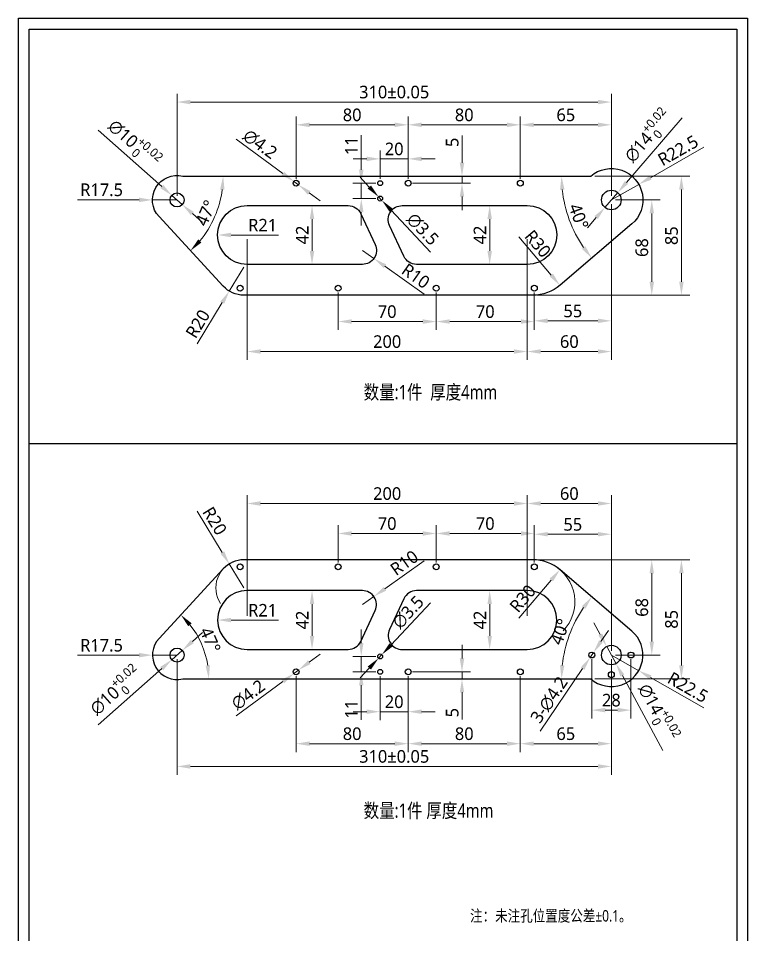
# Model space of a CAD drawing. Header units: millimetres. Extents: x -449 to 2916, y -1257 to 1632.
# Drawn here: x 415 to 936, y 199 to 853 of the extents above; entities that cross this region are included whole.
import ezdxf

# ---------------------------------------------------------------- set-up
doc = ezdxf.new("R2010")
doc.units = ezdxf.units.MM
doc.header["$PDSIZE"] = -1
doc.styles.add('wf', font='')
doc.styles.add('黑体', font='', dxfattribs={"width": 0.8})
doc.styles.get('wf').set_extended_font_data('Microsoft YaHei')
doc.styles.get('黑体').set_extended_font_data('Microsoft YaHei')
doc.dimstyles.new('wf5', dxfattribs={"dimscale": 3, "dimtxt": 3, "dimasz": 3.2, "dimexe": 2, "dimexo": 1, "dimgap": 0.8, "dimtad": 1, "dimdec": 1, "dimdsep": 46, "dimtxsty": 'wf', "dimcen": 0, "dimclrd": 6, "dimclre": 6, "dimadec": 0, "dimazin": 0, "dimtm": 1e-09, "dimtfac": 0.7, "dimtdec": 1, "dimtmove": 0, "dimatfit": 3, "dimfxl": 0, "dimtolj": 1, "dimlwd": 13, "dimlwe": 13, "dimarcsym": 0})

# ---------------------------------------------------------------- blocks, each defined once
blk = doc.blocks.new('*D541')
at = {"color": 6, "lineweight": 13}
for p, q in [((528.54, 726.41), (528.54, 799.34)), ((838.54, 726.41), (838.54, 799.34)), ((538.14, 793.34), (828.94, 793.34))]:
    blk.add_line(p, q, dxfattribs=at)
at = {"color": 6}
for points in [[(538.14, 794.94), (538.14, 791.74), (528.54, 793.34)], [(828.94, 791.74), (828.94, 794.94), (838.54, 793.34)]]:
    blk.add_solid(points, dxfattribs=at)
at = {"layer": 'Defpoints', "color": 0}
for p in [(838.54, 793.34), (528.54, 723.41), (838.54, 723.41)]:
    blk.add_point(p, dxfattribs=at)
at = {"color": 0, "insert": (683.54, 800.42), "char_height": 9, "attachment_point": 5, "style": 'wf'}
blk.add_mtext('\\A1;\\A1;310%%p0.05', dxfattribs=at)
blk = doc.blocks.new('*D542')
at = {"color": 6, "lineweight": 13}
for p, q in [((826.8, 740.41), (894.56, 740.41)), ((888.56, 730.81), (888.56, 665.01)), ((785.48, 655.41), (894.56, 655.41))]:
    blk.add_line(p, q, dxfattribs=at)
at = {"color": 6}
for points in [[(890.16, 730.81), (886.96, 730.81), (888.56, 740.41)], [(886.96, 665.01), (890.16, 665.01), (888.56, 655.41)]]:
    blk.add_solid(points, dxfattribs=at)
at = {"layer": 'Defpoints', "color": 0}
for p in [(823.8, 740.41), (782.48, 655.41), (888.56, 655.41)]:
    blk.add_point(p, dxfattribs=at)
at = {"color": 0, "insert": (881.51, 697.91), "char_height": 9, "attachment_point": 5, "rotation": 90, "style": 'wf'}
blk.add_mtext('\\A1;85', dxfattribs=at)
blk = doc.blocks.new('*D543')
at = {"color": 6, "lineweight": 13}
for p, q in [((841.54, 723.41), (873.39, 723.41)), ((867.39, 665.01), (867.39, 713.81)), ((785.48, 655.41), (873.39, 655.41))]:
    blk.add_line(p, q, dxfattribs=at)
at = {"color": 6}
for points in [[(868.99, 713.81), (865.79, 713.81), (867.39, 723.41)], [(865.79, 665.01), (868.99, 665.01), (867.39, 655.41)]]:
    blk.add_solid(points, dxfattribs=at)
at = {"layer": 'Defpoints', "color": 0}
for p in [(838.54, 723.41), (867.39, 723.41), (782.48, 655.41)]:
    blk.add_point(p, dxfattribs=at)
at = {"color": 0, "insert": (860.34, 689.41), "char_height": 9, "attachment_point": 5, "rotation": 90, "style": 'wf'}
blk.add_mtext('\\A1;68', dxfattribs=at)
blk = doc.blocks.new('*D544')
at = {"color": 6, "lineweight": 13}
for p, q in [((773.54, 738.41), (773.54, 783.09)), ((838.54, 726.41), (838.54, 783.09)), ((828.94, 777.09), (783.14, 777.09))]:
    blk.add_line(p, q, dxfattribs=at)
at = {"color": 6}
for points in [[(783.14, 778.69), (783.14, 775.49), (773.54, 777.09)], [(828.94, 775.49), (828.94, 778.69), (838.54, 777.09)]]:
    blk.add_solid(points, dxfattribs=at)
at = {"layer": 'Defpoints', "color": 0}
for p in [(773.54, 777.09), (773.54, 735.41), (838.54, 723.41)]:
    blk.add_point(p, dxfattribs=at)
at = {"color": 0, "insert": (806.04, 784.14), "char_height": 9, "attachment_point": 5, "style": 'wf'}
blk.add_mtext('\\A1;65', dxfattribs=at)
blk = doc.blocks.new('*D545')
at = {"color": 6, "lineweight": 13}
for p, q in [((693.54, 738.41), (693.54, 783.09)), ((773.54, 738.41), (773.54, 783.09)), ((763.94, 777.09), (703.14, 777.09))]:
    blk.add_line(p, q, dxfattribs=at)
at = {"color": 6}
for points in [[(703.14, 778.69), (703.14, 775.49), (693.54, 777.09)], [(763.94, 775.49), (763.94, 778.69), (773.54, 777.09)]]:
    blk.add_solid(points, dxfattribs=at)
at = {"layer": 'Defpoints', "color": 0}
for p in [(693.54, 777.09), (693.54, 735.41), (773.54, 735.41)]:
    blk.add_point(p, dxfattribs=at)
at = {"color": 0, "insert": (733.54, 784.14), "char_height": 9, "attachment_point": 5, "style": 'wf'}
blk.add_mtext('\\A1;80', dxfattribs=at)
blk = doc.blocks.new('*D546')
at = {"color": 6, "lineweight": 13}
for p, q in [((613.54, 738.41), (613.54, 783.09)), ((693.54, 738.41), (693.54, 783.09)), ((683.94, 777.09), (623.14, 777.09))]:
    blk.add_line(p, q, dxfattribs=at)
at = {"color": 6}
for points in [[(623.14, 778.69), (623.14, 775.49), (613.54, 777.09)], [(683.94, 775.49), (683.94, 778.69), (693.54, 777.09)]]:
    blk.add_solid(points, dxfattribs=at)
at = {"layer": 'Defpoints', "color": 0}
for p in [(613.54, 777.09), (613.54, 735.41), (693.54, 735.41)]:
    blk.add_point(p, dxfattribs=at)
at = {"color": 0, "insert": (653.54, 784.14), "char_height": 9, "attachment_point": 5, "style": 'wf'}
blk.add_mtext('\\A1;80', dxfattribs=at)
blk = doc.blocks.new('*D547')
at = {"color": 6, "lineweight": 13}
for p, q in [((663.94, 752.77), (654.34, 752.77)), ((673.54, 738.41), (673.54, 758.77)), ((693.54, 752.77), (673.54, 752.77)), ((693.54, 738.41), (693.54, 758.77)), ((703.14, 752.77), (712.74, 752.77))]:
    blk.add_line(p, q, dxfattribs=at)
at = {"color": 6}
for points in [[(663.94, 751.17), (663.94, 754.37), (673.54, 752.77)], [(703.14, 754.37), (703.14, 751.17), (693.54, 752.77)]]:
    blk.add_solid(points, dxfattribs=at)
at = {"layer": 'Defpoints', "color": 0}
for p in [(673.54, 752.77), (673.54, 735.41), (693.54, 735.41)]:
    blk.add_point(p, dxfattribs=at)
at = {"color": 0, "insert": (683.54, 759.82), "char_height": 9, "attachment_point": 5, "style": 'wf'}
blk.add_mtext('\\A1;20', dxfattribs=at)
blk = doc.blocks.new('*D548')
at = {"color": 6, "lineweight": 13}
for p, q in [((731.94, 750.01), (731.94, 769.53)), ((696.54, 740.41), (737.94, 740.41)), ((731.94, 735.41), (731.94, 740.41)), ((696.54, 735.41), (737.94, 735.41)), ((731.94, 725.81), (731.94, 716.21))]:
    blk.add_line(p, q, dxfattribs=at)
at = {"color": 6}
for points in [[(730.34, 750.01), (733.54, 750.01), (731.94, 740.41)], [(733.54, 725.81), (730.34, 725.81), (731.94, 735.41)]]:
    blk.add_solid(points, dxfattribs=at)
at = {"layer": 'Defpoints', "color": 0}
for p in [(693.54, 740.41), (731.94, 740.41), (693.54, 735.41)]:
    blk.add_point(p, dxfattribs=at)
at = {"color": 0, "insert": (724.96, 764.57), "char_height": 9, "attachment_point": 5, "rotation": 90, "style": 'wf'}
blk.add_mtext('\\A1;5', dxfattribs=at)
blk = doc.blocks.new('*D549')
at = {"color": 6, "lineweight": 13}
for p, q in [((660.05, 745.01), (660.05, 769.6)), ((670.54, 735.41), (654.05, 735.41)), ((660.05, 724.41), (660.05, 735.41)), ((670.54, 724.41), (654.05, 724.41)), ((660.05, 714.81), (660.05, 705.21))]:
    blk.add_line(p, q, dxfattribs=at)
at = {"color": 6}
for points in [[(658.45, 745.01), (661.65, 745.01), (660.05, 735.41)], [(661.65, 714.81), (658.45, 714.81), (660.05, 724.41)]]:
    blk.add_solid(points, dxfattribs=at)
at = {"layer": 'Defpoints', "color": 0}
for p in [(660.05, 735.41), (673.54, 735.41), (673.54, 724.41)]:
    blk.add_point(p, dxfattribs=at)
at = {"color": 0, "insert": (653.05, 762.1), "char_height": 9, "attachment_point": 5, "rotation": 90, "style": 'wf'}
blk.add_mtext('\\A1;11', dxfattribs=at)
blk = doc.blocks.new('*D550')
at = {"color": 6, "lineweight": 13}
for p, q in [((889.08, 781.97), (849.39, 735.98)), ((833.97, 718.11), (843.12, 728.71)), ((827.7, 710.85), (821.43, 703.58))]:
    blk.add_line(p, q, dxfattribs=at)
at = {"color": 6}
for points in [[(848.18, 737.02), (850.6, 734.93), (843.12, 728.71)], [(828.91, 709.8), (826.49, 711.89), (833.97, 718.11)]]:
    blk.add_solid(points, dxfattribs=at)
at = {"layer": 'Defpoints', "color": 0}
for p in [(843.12, 728.71), (833.97, 718.11)]:
    blk.add_point(p, dxfattribs=at)
at = {"color": 0, "insert": (864.74, 769.19), "char_height": 9, "attachment_point": 5, "rotation": 49.20498, "style": 'wf'}
blk.add_mtext('\\A1;\\A1;∅14{\\H0.7x;\\S+0.02^  0;}', dxfattribs=at)
blk = doc.blocks.new('*D552')
at = {"color": 6, "lineweight": 13}
for p, q in [((472.37, 773.2), (517.62, 733.1)), ((532.29, 720.1), (524.8, 726.73)), ((539.47, 713.73), (546.65, 707.36))]:
    blk.add_line(p, q, dxfattribs=at)
at = {"color": 6}
for points in [[(516.56, 731.9), (518.68, 734.29), (524.8, 726.73)], [(540.53, 714.93), (538.41, 712.53), (532.29, 720.1)]]:
    blk.add_solid(points, dxfattribs=at)
at = {"layer": 'Defpoints', "color": 0}
for p in [(524.8, 726.73), (532.29, 720.1)]:
    blk.add_point(p, dxfattribs=at)
at = {"color": 0, "insert": (498.08, 763.87), "char_height": 9, "attachment_point": 5, "rotation": 318.44847, "style": 'wf'}
blk.add_mtext('\\A1;\\A1;∅10{\\H0.7x;\\S+0.02^  0;}', dxfattribs=at)
blk = doc.blocks.new('*D553')
at = {"color": 6, "lineweight": 13}
for p, q in [((736.89, 719.41), (757.71, 719.41)), ((751.71, 709.81), (751.71, 687.01)), ((742.02, 677.41), (757.71, 677.41))]:
    blk.add_line(p, q, dxfattribs=at)
at = {"color": 6}
for points in [[(753.31, 709.81), (750.11, 709.81), (751.71, 719.41)], [(750.11, 687.01), (753.31, 687.01), (751.71, 677.41)]]:
    blk.add_solid(points, dxfattribs=at)
at = {"layer": 'Defpoints', "color": 0}
for p in [(733.89, 719.41), (739.02, 677.41), (751.71, 677.41)]:
    blk.add_point(p, dxfattribs=at)
at = {"color": 0, "insert": (744.74, 698.41), "char_height": 9, "attachment_point": 5, "rotation": 90, "style": 'wf'}
blk.add_mtext('\\A1;42', dxfattribs=at)
blk = doc.blocks.new('*D554')
at = {"color": 6, "lineweight": 13}
for p, q in [((617.58, 719.41), (630.9, 719.41)), ((624.9, 709.81), (624.9, 687.01)), ((622.71, 677.41), (630.9, 677.41))]:
    blk.add_line(p, q, dxfattribs=at)
at = {"color": 6}
for points in [[(626.5, 709.81), (623.3, 709.81), (624.9, 719.41)], [(623.3, 687.01), (626.5, 687.01), (624.9, 677.41)]]:
    blk.add_solid(points, dxfattribs=at)
at = {"layer": 'Defpoints', "color": 0}
for p in [(614.58, 719.41), (619.71, 677.41), (624.9, 677.41)]:
    blk.add_point(p, dxfattribs=at)
at = {"color": 0, "insert": (617.93, 698.41), "char_height": 9, "attachment_point": 5, "rotation": 90, "style": 'wf'}
blk.add_mtext('\\A1;42', dxfattribs=at)
blk = doc.blocks.new('*D555')
at = {"color": 6, "lineweight": 13}
for p, q in [((838.54, 720.41), (838.54, 609.19)), ((778.54, 695.41), (778.54, 609.19)), ((828.94, 615.19), (788.14, 615.19))]:
    blk.add_line(p, q, dxfattribs=at)
at = {"color": 6}
for points in [[(788.14, 616.79), (788.14, 613.59), (778.54, 615.19)], [(828.94, 613.59), (828.94, 616.79), (838.54, 615.19)]]:
    blk.add_solid(points, dxfattribs=at)
at = {"layer": 'Defpoints', "color": 0}
for p in [(838.54, 723.41), (778.54, 698.41), (778.54, 615.19)]:
    blk.add_point(p, dxfattribs=at)
at = {"color": 0, "insert": (808.54, 622.24), "char_height": 9, "attachment_point": 5, "style": 'wf'}
blk.add_mtext('\\A1;60', dxfattribs=at)
blk = doc.blocks.new('*D556')
at = {"color": 6, "lineweight": 13}
for p, q in [((838.54, 720.41), (838.54, 631.13)), ((783.54, 657.41), (783.54, 631.13)), ((828.94, 637.13), (793.14, 637.13))]:
    blk.add_line(p, q, dxfattribs=at)
at = {"color": 6}
for points in [[(793.14, 638.73), (793.14, 635.53), (783.54, 637.13)], [(828.94, 635.53), (828.94, 638.73), (838.54, 637.13)]]:
    blk.add_solid(points, dxfattribs=at)
at = {"layer": 'Defpoints', "color": 0}
for p in [(838.54, 723.41), (783.54, 660.41), (783.54, 637.13)]:
    blk.add_point(p, dxfattribs=at)
at = {"color": 0, "insert": (811.04, 644.11), "char_height": 9, "attachment_point": 5, "style": 'wf'}
blk.add_mtext('\\A1;55', dxfattribs=at)
blk = doc.blocks.new('*D557')
at = {"color": 6, "lineweight": 13}
for p, q in [((713.54, 657.41), (713.54, 630.6)), ((783.54, 657.41), (783.54, 630.6)), ((773.94, 636.6), (723.14, 636.6))]:
    blk.add_line(p, q, dxfattribs=at)
at = {"color": 6}
for points in [[(723.14, 638.2), (723.14, 635), (713.54, 636.6)], [(773.94, 635), (773.94, 638.2), (783.54, 636.6)]]:
    blk.add_solid(points, dxfattribs=at)
at = {"layer": 'Defpoints', "color": 0}
for p in [(713.54, 660.41), (783.54, 660.41), (713.54, 636.6)]:
    blk.add_point(p, dxfattribs=at)
at = {"color": 0, "insert": (748.54, 643.65), "char_height": 9, "attachment_point": 5, "style": 'wf'}
blk.add_mtext('\\A1;70', dxfattribs=at)
blk = doc.blocks.new('*D558')
at = {"color": 6, "lineweight": 13}
for p, q in [((643.54, 657.41), (643.54, 630.6)), ((713.54, 657.41), (713.54, 630.6)), ((703.94, 636.6), (653.14, 636.6))]:
    blk.add_line(p, q, dxfattribs=at)
at = {"color": 6}
for points in [[(653.14, 638.2), (653.14, 635), (643.54, 636.6)], [(703.94, 635), (703.94, 638.2), (713.54, 636.6)]]:
    blk.add_solid(points, dxfattribs=at)
at = {"layer": 'Defpoints', "color": 0}
for p in [(643.54, 660.41), (713.54, 660.41), (643.54, 636.6)]:
    blk.add_point(p, dxfattribs=at)
at = {"color": 0, "insert": (678.54, 643.65), "char_height": 9, "attachment_point": 5, "style": 'wf'}
blk.add_mtext('\\A1;70', dxfattribs=at)
blk = doc.blocks.new('*D559')
at = {"color": 6, "lineweight": 13}
for p, q in [((578.54, 695.41), (578.54, 609.19)), ((778.54, 695.41), (778.54, 609.19)), ((768.94, 615.19), (588.14, 615.19))]:
    blk.add_line(p, q, dxfattribs=at)
at = {"color": 6}
for points in [[(588.14, 616.79), (588.14, 613.59), (578.54, 615.19)], [(768.94, 613.59), (768.94, 616.79), (778.54, 615.19)]]:
    blk.add_solid(points, dxfattribs=at)
at = {"layer": 'Defpoints', "color": 0}
for p in [(578.54, 698.41), (778.54, 698.41), (578.54, 615.19)]:
    blk.add_point(p, dxfattribs=at)
at = {"color": 0, "insert": (678.54, 622.24), "char_height": 9, "attachment_point": 5, "style": 'wf'}
blk.add_mtext('\\A1;200', dxfattribs=at)
blk = doc.blocks.new('*D560')
at = {"color": 6, "lineweight": 13}
for p, q in [((457.49, 723.61), (501.44, 723.49)), ((528.54, 723.41), (511.04, 723.46))]:
    blk.add_line(p, q, dxfattribs=at)
at = {"color": 6}
blk.add_solid([(501.44, 721.89), (501.45, 725.09), (511.04, 723.46)], dxfattribs=at)
at = {"layer": 'Defpoints', "color": 0}
for p in [(511.04, 723.46), (528.54, 723.41)]:
    blk.add_point(p, dxfattribs=at)
at = {"color": 0, "insert": (474.69, 730.64), "char_height": 9, "attachment_point": 5, "rotation": 359.84318, "style": 'wf'}
blk.add_mtext('\\A1;R17.5', dxfattribs=at)
blk = doc.blocks.new('*D561')
at = {"color": 6, "lineweight": 13}
blk.add_line((567.14, 698.41), (601.06, 698.41), dxfattribs=at)
at = {"color": 6}
blk.add_solid([(567.14, 700.01), (567.14, 696.81), (557.54, 698.41)], dxfattribs=at)
at = {"layer": 'Defpoints', "color": 0}
for p in [(557.54, 698.41), (578.54, 698.41)]:
    blk.add_point(p, dxfattribs=at)
at = {"color": 0, "insert": (589.64, 705.41), "char_height": 9, "attachment_point": 5, "style": 'wf'}
blk.add_mtext('\\A1;R21', dxfattribs=at)
blk = doc.blocks.new('*D562')
at = {"color": 6, "lineweight": 13}
blk.add_arc((489.04, 740.41), 72.44, 320.29889, 352.40107, dxfattribs=at)
at = {"color": 6}
for points in [[(562.44, 730.73), (559.25, 730.94), (561.48, 740.41)], [(543.62, 695.24), (545.94, 693.04), (538.17, 687.18)]]:
    blk.add_solid(points, dxfattribs=at)
at = {"layer": 'Defpoints', "color": 0}
for p in [(532.7, 740.41), (823.8, 740.41), (515.68, 711.54), (550.79, 702.53), (561.54, 661.85)]:
    blk.add_point(p, dxfattribs=at)
at = {"color": 0, "insert": (549.03, 714.14), "char_height": 9, "attachment_point": 5, "rotation": 66.34998, "style": 'wf'}
blk.add_mtext('\\A1;47%%d', dxfattribs=at)
blk = doc.blocks.new('*D563')
at = {"color": 6, "lineweight": 13}
blk.add_arc((893.11, 740.41), 90.13, 186.10574, 214.38142, dxfattribs=at)
at = {"color": 6}
for points in [[(805.09, 730.91), (801.9, 730.74), (802.98, 740.41)], [(817.46, 688.54), (820, 690.49), (824.56, 681.89)]]:
    blk.add_solid(points, dxfattribs=at)
at = {"layer": 'Defpoints', "color": 0}
for p in [(532.7, 740.41), (823.8, 740.41), (805.47, 719.38), (853.15, 706.3), (801.96, 662.6)]:
    blk.add_point(p, dxfattribs=at)
at = {"color": 0, "insert": (815.17, 711.67), "char_height": 9, "attachment_point": 5, "rotation": 290.24358, "style": 'wf'}
blk.add_mtext('\\A1;40%%d', dxfattribs=at)
blk = doc.blocks.new('*D564')
at = {"color": 6, "lineweight": 13}
for p, q in [((576.24, 675.41), (565.84, 658.33)), ((542.95, 620.69), (560.85, 650.12))]:
    blk.add_line(p, q, dxfattribs=at)
at = {"color": 6}
blk.add_solid([(562.22, 649.29), (559.49, 650.96), (565.84, 658.33)], dxfattribs=at)
at = {"layer": 'Defpoints', "color": 0}
for p in [(576.24, 675.41), (565.84, 658.33)]:
    blk.add_point(p, dxfattribs=at)
at = {"color": 0, "insert": (543.38, 634.97), "char_height": 9, "attachment_point": 5, "rotation": 58.68238, "style": 'wf'}
blk.add_mtext('\\A1;R20', dxfattribs=at)
blk = doc.blocks.new('*D565')
at = {"color": 6, "lineweight": 13}
blk.add_line((795.65, 669.83), (772.62, 697.08), dxfattribs=at)
at = {"color": 6}
blk.add_solid([(794.42, 668.8), (796.87, 670.86), (801.84, 662.5)], dxfattribs=at)
at = {"layer": 'Defpoints', "color": 0}
for p in [(782.48, 685.41), (801.84, 662.5)]:
    blk.add_point(p, dxfattribs=at)
at = {"color": 0, "insert": (786.03, 692.14), "char_height": 9, "attachment_point": 5, "rotation": 310.19635, "style": 'wf'}
blk.add_mtext('\\A1;R30', dxfattribs=at)
blk = doc.blocks.new('*D566')
at = {"color": 6, "lineweight": 13}
for p, q in [((904.57, 761.15), (866.41, 739.34)), ((838.54, 723.41), (858.08, 734.58))]:
    blk.add_line(p, q, dxfattribs=at)
at = {"color": 6}
blk.add_solid([(865.62, 740.73), (867.21, 737.95), (858.08, 734.58)], dxfattribs=at)
at = {"layer": 'Defpoints', "color": 0}
for p in [(858.08, 734.58), (838.54, 723.41)]:
    blk.add_point(p, dxfattribs=at)
at = {"color": 0, "insert": (886.16, 758.75), "char_height": 9, "attachment_point": 5, "rotation": 29.75177, "style": 'wf'}
blk.add_mtext('\\A1;R22.5', dxfattribs=at)
blk = doc.blocks.new('*D567')
at = {"color": 6, "lineweight": 13}
for p, q in [((570.81, 766.93), (604.13, 742.36)), ((615.23, 734.17), (611.85, 736.66)), ((622.96, 728.47), (630.68, 722.77))]:
    blk.add_line(p, q, dxfattribs=at)
at = {"color": 6}
for points in [[(603.18, 741.07), (605.08, 743.65), (611.85, 736.66)], [(623.91, 729.75), (622.01, 727.18), (615.23, 734.17)]]:
    blk.add_solid(points, dxfattribs=at)
at = {"layer": 'Defpoints', "color": 0}
for p in [(611.85, 736.66), (615.23, 734.17)]:
    blk.add_point(p, dxfattribs=at)
at = {"color": 0, "insert": (587.84, 763.23), "char_height": 9, "attachment_point": 5, "rotation": 323.58346, "style": 'wf'}
blk.add_mtext('\\A1;∅4.2', dxfattribs=at)
blk = doc.blocks.new('*D568')
at = {"color": 6, "lineweight": 13}
for p, q in [((665.77, 732.68), (659.19, 739.68)), ((672.35, 725.69), (674.74, 723.14)), ((709.52, 686.15), (681.32, 716.14))]:
    blk.add_line(p, q, dxfattribs=at)
at = {"color": 6}
for points in [[(664.6, 731.59), (666.94, 733.78), (672.35, 725.69)], [(682.48, 717.24), (680.15, 715.05), (674.74, 723.14)]]:
    blk.add_solid(points, dxfattribs=at)
at = {"layer": 'Defpoints', "color": 0}
for p in [(672.35, 725.69), (674.74, 723.14)]:
    blk.add_point(p, dxfattribs=at)
at = {"color": 0, "insert": (703.9, 702.53), "char_height": 9, "attachment_point": 5, "rotation": 313.23497, "style": 'wf'}
blk.add_mtext('\\A1;∅3.5', dxfattribs=at)
blk = doc.blocks.new('*D569')
at = {"color": 6, "lineweight": 13}
for p, q in [((660.88, 687.41), (669.04, 681.63)), ((704.98, 656.16), (676.87, 676.08))]:
    blk.add_line(p, q, dxfattribs=at)
at = {"color": 6}
blk.add_solid([(677.8, 677.38), (675.95, 674.77), (669.04, 681.63)], dxfattribs=at)
at = {"layer": 'Defpoints', "color": 0}
for p in [(660.88, 687.41), (669.04, 681.63)]:
    blk.add_point(p, dxfattribs=at)
at = {"color": 0, "insert": (698.93, 669.11), "char_height": 9, "attachment_point": 5, "rotation": 324.67179, "style": 'wf'}
blk.add_mtext('\\A1;R10', dxfattribs=at)
blk = doc.blocks.new('*D570')
at = {"color": 6, "lineweight": 13}
for p, q in [((528.54, 395.44), (528.54, 312.89)), ((838.54, 395.44), (838.54, 312.89)), ((538.14, 318.89), (828.94, 318.89))]:
    blk.add_line(p, q, dxfattribs=at)
at = {"color": 6}
for points in [[(538.14, 320.49), (538.14, 317.29), (528.54, 318.89)], [(828.94, 317.29), (828.94, 320.49), (838.54, 318.89)]]:
    blk.add_solid(points, dxfattribs=at)
at = {"layer": 'Defpoints', "color": 0}
for p in [(528.54, 398.44), (838.54, 398.44), (838.54, 318.89)]:
    blk.add_point(p, dxfattribs=at)
at = {"color": 0, "insert": (683.54, 325.97), "char_height": 9, "attachment_point": 5, "style": 'wf'}
blk.add_mtext('\\A1;\\A1;310%%p0.05', dxfattribs=at)
blk = doc.blocks.new('*D571')
at = {"color": 6, "lineweight": 13}
for p, q in [((785.48, 466.44), (894.56, 466.44)), ((888.56, 391.04), (888.56, 456.84)), ((826.8, 381.44), (894.56, 381.44))]:
    blk.add_line(p, q, dxfattribs=at)
at = {"color": 6}
for points in [[(890.16, 456.84), (886.96, 456.84), (888.56, 466.44)], [(886.96, 391.04), (890.16, 391.04), (888.56, 381.44)]]:
    blk.add_solid(points, dxfattribs=at)
at = {"layer": 'Defpoints', "color": 0}
for p in [(782.48, 466.44), (888.56, 466.44), (823.8, 381.44)]:
    blk.add_point(p, dxfattribs=at)
at = {"color": 0, "insert": (881.51, 423.94), "char_height": 9, "attachment_point": 5, "rotation": 90, "style": 'wf'}
blk.add_mtext('\\A1;85', dxfattribs=at)
blk = doc.blocks.new('*D572')
at = {"color": 6, "lineweight": 13}
for p, q in [((785.48, 466.44), (873.39, 466.44)), ((867.39, 456.84), (867.39, 408.04)), ((841.54, 398.44), (873.39, 398.44))]:
    blk.add_line(p, q, dxfattribs=at)
at = {"color": 6}
for points in [[(868.99, 456.84), (865.79, 456.84), (867.39, 466.44)], [(865.79, 408.04), (868.99, 408.04), (867.39, 398.44)]]:
    blk.add_solid(points, dxfattribs=at)
at = {"layer": 'Defpoints', "color": 0}
for p in [(782.48, 466.44), (838.54, 398.44), (867.39, 398.44)]:
    blk.add_point(p, dxfattribs=at)
at = {"color": 0, "insert": (860.34, 432.44), "char_height": 9, "attachment_point": 5, "rotation": 90, "style": 'wf'}
blk.add_mtext('\\A1;68', dxfattribs=at)
blk = doc.blocks.new('*D573')
at = {"color": 6, "lineweight": 13}
for p, q in [((838.54, 395.44), (838.54, 329.15)), ((773.54, 383.44), (773.54, 329.15)), ((828.94, 335.15), (783.14, 335.15))]:
    blk.add_line(p, q, dxfattribs=at)
at = {"color": 6}
for points in [[(783.14, 336.75), (783.14, 333.55), (773.54, 335.15)], [(828.94, 333.55), (828.94, 336.75), (838.54, 335.15)]]:
    blk.add_solid(points, dxfattribs=at)
at = {"layer": 'Defpoints', "color": 0}
for p in [(838.54, 398.44), (773.54, 386.44), (773.54, 335.15)]:
    blk.add_point(p, dxfattribs=at)
at = {"color": 0, "insert": (806.04, 342.2), "char_height": 9, "attachment_point": 5, "style": 'wf'}
blk.add_mtext('\\A1;65', dxfattribs=at)
blk = doc.blocks.new('*D574')
at = {"color": 6, "lineweight": 13}
for p, q in [((693.54, 383.44), (693.54, 329.15)), ((773.54, 383.44), (773.54, 329.15)), ((763.94, 335.15), (703.14, 335.15))]:
    blk.add_line(p, q, dxfattribs=at)
at = {"color": 6}
for points in [[(703.14, 336.75), (703.14, 333.55), (693.54, 335.15)], [(763.94, 333.55), (763.94, 336.75), (773.54, 335.15)]]:
    blk.add_solid(points, dxfattribs=at)
at = {"layer": 'Defpoints', "color": 0}
for p in [(693.54, 386.44), (773.54, 386.44), (693.54, 335.15)]:
    blk.add_point(p, dxfattribs=at)
at = {"color": 0, "insert": (733.54, 342.2), "char_height": 9, "attachment_point": 5, "style": 'wf'}
blk.add_mtext('\\A1;80', dxfattribs=at)
blk = doc.blocks.new('*D575')
at = {"color": 6, "lineweight": 13}
for p, q in [((613.54, 383.44), (613.54, 329.15)), ((693.54, 383.44), (693.54, 329.15)), ((683.94, 335.15), (623.14, 335.15))]:
    blk.add_line(p, q, dxfattribs=at)
at = {"color": 6}
for points in [[(623.14, 336.75), (623.14, 333.55), (613.54, 335.15)], [(683.94, 333.55), (683.94, 336.75), (693.54, 335.15)]]:
    blk.add_solid(points, dxfattribs=at)
at = {"layer": 'Defpoints', "color": 0}
for p in [(613.54, 386.44), (693.54, 386.44), (613.54, 335.15)]:
    blk.add_point(p, dxfattribs=at)
at = {"color": 0, "insert": (653.54, 342.2), "char_height": 9, "attachment_point": 5, "style": 'wf'}
blk.add_mtext('\\A1;80', dxfattribs=at)
blk = doc.blocks.new('*D576')
at = {"color": 6, "lineweight": 13}
for p, q in [((673.54, 383.44), (673.54, 351.97)), ((693.54, 383.44), (693.54, 351.97)), ((663.94, 357.97), (654.34, 357.97)), ((693.54, 357.97), (673.54, 357.97)), ((703.14, 357.97), (712.74, 357.97))]:
    blk.add_line(p, q, dxfattribs=at)
at = {"color": 6}
for points in [[(663.94, 356.37), (663.94, 359.57), (673.54, 357.97)], [(703.14, 359.57), (703.14, 356.37), (693.54, 357.97)]]:
    blk.add_solid(points, dxfattribs=at)
at = {"layer": 'Defpoints', "color": 0}
for p in [(673.54, 386.44), (693.54, 386.44), (673.54, 357.97)]:
    blk.add_point(p, dxfattribs=at)
at = {"color": 0, "insert": (683.54, 365.02), "char_height": 9, "attachment_point": 5, "style": 'wf'}
blk.add_mtext('\\A1;20', dxfattribs=at)
blk = doc.blocks.new('*D577')
at = {"color": 6, "lineweight": 13}
for p, q in [((731.94, 396.04), (731.94, 405.64)), ((696.54, 386.44), (737.94, 386.44)), ((731.94, 386.44), (731.94, 381.44)), ((696.54, 381.44), (737.94, 381.44)), ((731.94, 371.84), (731.94, 352.32))]:
    blk.add_line(p, q, dxfattribs=at)
at = {"color": 6}
for points in [[(730.34, 396.04), (733.54, 396.04), (731.94, 386.44)], [(733.54, 371.84), (730.34, 371.84), (731.94, 381.44)]]:
    blk.add_solid(points, dxfattribs=at)
at = {"layer": 'Defpoints', "color": 0}
for p in [(693.54, 386.44), (693.54, 381.44), (731.94, 381.44)]:
    blk.add_point(p, dxfattribs=at)
at = {"color": 0, "insert": (724.96, 357.28), "char_height": 9, "attachment_point": 5, "rotation": 90, "style": 'wf'}
blk.add_mtext('\\A1;5', dxfattribs=at)
blk = doc.blocks.new('*D578')
at = {"color": 6, "lineweight": 13}
for p, q in [((660.05, 407.04), (660.05, 416.64)), ((670.54, 397.44), (654.05, 397.44)), ((660.05, 397.44), (660.05, 386.44)), ((670.54, 386.44), (654.05, 386.44)), ((660.05, 376.84), (660.05, 352.25))]:
    blk.add_line(p, q, dxfattribs=at)
at = {"color": 6}
for points in [[(658.45, 407.04), (661.65, 407.04), (660.05, 397.44)], [(661.65, 376.84), (658.45, 376.84), (660.05, 386.44)]]:
    blk.add_solid(points, dxfattribs=at)
at = {"layer": 'Defpoints', "color": 0}
for p in [(673.54, 397.44), (660.05, 386.44), (673.54, 386.44)]:
    blk.add_point(p, dxfattribs=at)
at = {"color": 0, "insert": (653.05, 359.74), "char_height": 9, "attachment_point": 5, "rotation": 90, "style": 'wf'}
blk.add_mtext('\\A1;11', dxfattribs=at)
blk = doc.blocks.new('*D579')
at = {"color": 6, "lineweight": 13}
for p, q in [((830.67, 413.05), (826.12, 421.5)), ((835.22, 404.6), (841.86, 392.27)), ((875.23, 330.34), (846.42, 383.82))]:
    blk.add_line(p, q, dxfattribs=at)
at = {"color": 6}
for points in [[(829.26, 412.29), (832.08, 413.81), (835.22, 404.6)], [(847.83, 384.58), (845.01, 383.06), (841.86, 392.27)]]:
    blk.add_solid(points, dxfattribs=at)
at = {"layer": 'Defpoints', "color": 0}
for p in [(835.22, 404.6), (841.86, 392.27)]:
    blk.add_point(p, dxfattribs=at)
at = {"color": 0, "insert": (871.97, 357.63), "char_height": 9, "attachment_point": 5, "rotation": 298.31291, "style": 'wf'}
blk.add_mtext('\\A1;\\A1;∅14{\\H0.7x;\\S+0.02^  0;}', dxfattribs=at)
blk = doc.blocks.new('*D580')
at = {"color": 6, "lineweight": 13}
for p, q in [((539.47, 408.12), (546.65, 414.49)), ((532.29, 401.75), (524.8, 395.12)), ((472.37, 348.65), (517.62, 388.75))]:
    blk.add_line(p, q, dxfattribs=at)
at = {"color": 6}
for points in [[(538.41, 409.32), (540.53, 406.92), (532.29, 401.75)], [(518.68, 387.55), (516.56, 389.95), (524.8, 395.12)]]:
    blk.add_solid(points, dxfattribs=at)
at = {"layer": 'Defpoints', "color": 0}
for p in [(532.29, 401.75), (524.8, 395.12)]:
    blk.add_point(p, dxfattribs=at)
at = {"color": 0, "insert": (484.72, 373.05), "char_height": 9, "attachment_point": 5, "rotation": 41.55153, "style": 'wf'}
blk.add_mtext('\\A1;\\A1;∅10{\\H0.7x;\\S+0.02^  0;}', dxfattribs=at)
blk = doc.blocks.new('*D581')
at = {"color": 6, "lineweight": 13}
for p, q in [((742.02, 444.44), (757.71, 444.44)), ((751.71, 412.04), (751.71, 434.84)), ((736.89, 402.44), (757.71, 402.44))]:
    blk.add_line(p, q, dxfattribs=at)
at = {"color": 6}
for points in [[(753.31, 434.84), (750.11, 434.84), (751.71, 444.44)], [(750.11, 412.04), (753.31, 412.04), (751.71, 402.44)]]:
    blk.add_solid(points, dxfattribs=at)
at = {"layer": 'Defpoints', "color": 0}
for p in [(739.02, 444.44), (751.71, 444.44), (733.89, 402.44)]:
    blk.add_point(p, dxfattribs=at)
at = {"color": 0, "insert": (744.74, 423.44), "char_height": 9, "attachment_point": 5, "rotation": 90, "style": 'wf'}
blk.add_mtext('\\A1;42', dxfattribs=at)
blk = doc.blocks.new('*D582')
at = {"color": 6, "lineweight": 13}
for p, q in [((622.71, 444.44), (630.9, 444.44)), ((624.9, 412.04), (624.9, 434.84)), ((617.58, 402.44), (630.9, 402.44))]:
    blk.add_line(p, q, dxfattribs=at)
at = {"color": 6}
for points in [[(626.5, 434.84), (623.3, 434.84), (624.9, 444.44)], [(623.3, 412.04), (626.5, 412.04), (624.9, 402.44)]]:
    blk.add_solid(points, dxfattribs=at)
at = {"layer": 'Defpoints', "color": 0}
for p in [(619.71, 444.44), (624.9, 444.44), (614.58, 402.44)]:
    blk.add_point(p, dxfattribs=at)
at = {"color": 0, "insert": (617.93, 423.44), "char_height": 9, "attachment_point": 5, "rotation": 90, "style": 'wf'}
blk.add_mtext('\\A1;42', dxfattribs=at)
blk = doc.blocks.new('*D583')
at = {"color": 6, "lineweight": 13}
for p, q in [((778.54, 426.44), (778.54, 512.66)), ((838.54, 401.44), (838.54, 512.66)), ((828.94, 506.66), (788.14, 506.66))]:
    blk.add_line(p, q, dxfattribs=at)
at = {"color": 6}
for points in [[(788.14, 508.26), (788.14, 505.06), (778.54, 506.66)], [(828.94, 505.06), (828.94, 508.26), (838.54, 506.66)]]:
    blk.add_solid(points, dxfattribs=at)
at = {"layer": 'Defpoints', "color": 0}
for p in [(778.54, 506.66), (778.54, 423.44), (838.54, 398.44)]:
    blk.add_point(p, dxfattribs=at)
at = {"color": 0, "insert": (808.54, 513.71), "char_height": 9, "attachment_point": 5, "style": 'wf'}
blk.add_mtext('\\A1;60', dxfattribs=at)
blk = doc.blocks.new('*D584')
at = {"color": 6, "lineweight": 13}
for p, q in [((783.54, 464.44), (783.54, 490.71)), ((828.94, 484.71), (793.14, 484.71)), ((838.54, 401.44), (838.54, 490.71))]:
    blk.add_line(p, q, dxfattribs=at)
at = {"color": 6}
for points in [[(793.14, 486.31), (793.14, 483.11), (783.54, 484.71)], [(828.94, 483.11), (828.94, 486.31), (838.54, 484.71)]]:
    blk.add_solid(points, dxfattribs=at)
at = {"layer": 'Defpoints', "color": 0}
for p in [(783.54, 484.71), (783.54, 461.44), (838.54, 398.44)]:
    blk.add_point(p, dxfattribs=at)
at = {"color": 0, "insert": (811.04, 491.69), "char_height": 9, "attachment_point": 5, "style": 'wf'}
blk.add_mtext('\\A1;55', dxfattribs=at)
blk = doc.blocks.new('*D585')
at = {"color": 6, "lineweight": 13}
for p, q in [((713.54, 464.44), (713.54, 491.25)), ((783.54, 464.44), (783.54, 491.25)), ((773.94, 485.25), (723.14, 485.25))]:
    blk.add_line(p, q, dxfattribs=at)
at = {"color": 6}
for points in [[(723.14, 486.85), (723.14, 483.65), (713.54, 485.25)], [(773.94, 483.65), (773.94, 486.85), (783.54, 485.25)]]:
    blk.add_solid(points, dxfattribs=at)
at = {"layer": 'Defpoints', "color": 0}
for p in [(713.54, 485.25), (713.54, 461.44), (783.54, 461.44)]:
    blk.add_point(p, dxfattribs=at)
at = {"color": 0, "insert": (748.54, 492.3), "char_height": 9, "attachment_point": 5, "style": 'wf'}
blk.add_mtext('\\A1;70', dxfattribs=at)
blk = doc.blocks.new('*D586')
at = {"color": 6, "lineweight": 13}
for p, q in [((643.54, 464.44), (643.54, 491.25)), ((713.54, 464.44), (713.54, 491.25)), ((703.94, 485.25), (653.14, 485.25))]:
    blk.add_line(p, q, dxfattribs=at)
at = {"color": 6}
for points in [[(653.14, 486.85), (653.14, 483.65), (643.54, 485.25)], [(703.94, 483.65), (703.94, 486.85), (713.54, 485.25)]]:
    blk.add_solid(points, dxfattribs=at)
at = {"layer": 'Defpoints', "color": 0}
for p in [(643.54, 485.25), (643.54, 461.44), (713.54, 461.44)]:
    blk.add_point(p, dxfattribs=at)
at = {"color": 0, "insert": (678.54, 492.3), "char_height": 9, "attachment_point": 5, "style": 'wf'}
blk.add_mtext('\\A1;70', dxfattribs=at)
blk = doc.blocks.new('*D587')
at = {"color": 6, "lineweight": 13}
for p, q in [((578.54, 426.44), (578.54, 512.66)), ((778.54, 426.44), (778.54, 512.66)), ((768.94, 506.66), (588.14, 506.66))]:
    blk.add_line(p, q, dxfattribs=at)
at = {"color": 6}
for points in [[(588.14, 508.26), (588.14, 505.06), (578.54, 506.66)], [(768.94, 505.06), (768.94, 508.26), (778.54, 506.66)]]:
    blk.add_solid(points, dxfattribs=at)
at = {"layer": 'Defpoints', "color": 0}
for p in [(578.54, 506.66), (578.54, 423.44), (778.54, 423.44)]:
    blk.add_point(p, dxfattribs=at)
at = {"color": 0, "insert": (678.54, 513.71), "char_height": 9, "attachment_point": 5, "style": 'wf'}
blk.add_mtext('\\A1;200', dxfattribs=at)
blk = doc.blocks.new('*D588')
at = {"color": 6, "lineweight": 13}
for p, q in [((457.49, 398.24), (501.44, 398.36)), ((528.54, 398.44), (511.04, 398.39))]:
    blk.add_line(p, q, dxfattribs=at)
at = {"color": 6}
blk.add_solid([(501.45, 396.76), (501.44, 399.96), (511.04, 398.39)], dxfattribs=at)
at = {"layer": 'Defpoints', "color": 0}
for p in [(511.04, 398.39), (528.54, 398.44)]:
    blk.add_point(p, dxfattribs=at)
at = {"color": 0, "insert": (474.65, 405.37), "char_height": 9, "attachment_point": 5, "rotation": 0.15682, "style": 'wf'}
blk.add_mtext('\\A1;R17.5', dxfattribs=at)
blk = doc.blocks.new('*D589')
at = {"color": 6, "lineweight": 13}
blk.add_line((567.14, 423.44), (601.06, 423.44), dxfattribs=at)
at = {"color": 6}
blk.add_solid([(567.14, 425.04), (567.14, 421.84), (557.54, 423.44)], dxfattribs=at)
at = {"layer": 'Defpoints', "color": 0}
for p in [(557.54, 423.44), (578.54, 423.44)]:
    blk.add_point(p, dxfattribs=at)
at = {"color": 0, "insert": (589.64, 430.43), "char_height": 9, "attachment_point": 5, "style": 'wf'}
blk.add_mtext('\\A1;R21', dxfattribs=at)
blk = doc.blocks.new('*D590')
at = {"color": 6, "lineweight": 13}
blk.add_arc((489.04, 381.44), 62.19, 8.85396, 38.44608, dxfattribs=at)
at = {"color": 6}
for points in [[(538.92, 421.19), (536.58, 419.01), (531.22, 427.14)], [(548.89, 390.88), (552.08, 391.13), (551.23, 381.44)]]:
    blk.add_solid(points, dxfattribs=at)
at = {"layer": 'Defpoints', "color": 0}
for p in [(561.54, 460), (515.68, 410.3), (548.89, 398.33), (532.7, 381.44), (823.8, 381.44)]:
    blk.add_point(p, dxfattribs=at)
at = {"color": 0, "insert": (552.37, 409.17), "char_height": 9, "attachment_point": 5, "rotation": 293.65002, "style": 'wf'}
blk.add_mtext('\\A1;47%%d', dxfattribs=at)
blk = doc.blocks.new('*D591')
at = {"color": 6, "lineweight": 13}
blk.add_arc((893.11, 381.44), 90.13, 145.61858, 173.89426, dxfattribs=at)
at = {"color": 6}
for points in [[(820, 431.36), (817.46, 433.3), (824.56, 439.95)], [(801.9, 391.11), (805.09, 390.94), (802.98, 381.44)]]:
    blk.add_solid(points, dxfattribs=at)
at = {"layer": 'Defpoints', "color": 0}
for p in [(801.96, 459.25), (812.8, 422.34), (853.15, 415.55), (532.7, 381.44), (823.8, 381.44)]:
    blk.add_point(p, dxfattribs=at)
at = {"color": 0, "insert": (801.94, 415.06), "char_height": 9, "attachment_point": 5, "rotation": 69.75642, "style": 'wf'}
blk.add_mtext('\\A1;40%%d', dxfattribs=at)
blk = doc.blocks.new('*D592')
at = {"color": 6, "lineweight": 13}
for p, q in [((542.95, 501.15), (560.85, 471.72)), ((576.24, 446.44), (565.84, 463.52))]:
    blk.add_line(p, q, dxfattribs=at)
blk.add_arc((576.24, 446.44), 20, 104.06377, 214.09752, dxfattribs=at)
at = {"color": 6}
blk.add_solid([(559.49, 470.89), (562.22, 472.55), (565.84, 463.52)], dxfattribs=at)
at = {"layer": 'Defpoints', "color": 0}
for p in [(565.84, 463.52), (576.24, 446.44)]:
    blk.add_point(p, dxfattribs=at)
at = {"color": 0, "insert": (555.43, 494.2), "char_height": 9, "attachment_point": 5, "rotation": 301.31762, "style": 'wf'}
blk.add_mtext('\\A1;R20', dxfattribs=at)
blk = doc.blocks.new('*D593')
at = {"color": 6, "lineweight": 13}
blk.add_line((795.65, 452.02), (772.62, 424.77), dxfattribs=at)
blk.add_arc((782.48, 436.44), 30, 316.21913, 61.28199, dxfattribs=at)
at = {"color": 6}
blk.add_solid([(796.87, 450.99), (794.42, 453.05), (801.84, 459.35)], dxfattribs=at)
at = {"layer": 'Defpoints', "color": 0}
for p in [(801.84, 459.35), (782.48, 436.44)]:
    blk.add_point(p, dxfattribs=at)
at = {"color": 0, "insert": (775.26, 438.81), "char_height": 9, "attachment_point": 5, "rotation": 49.80365, "style": 'wf'}
blk.add_mtext('\\A1;R30', dxfattribs=at)
blk = doc.blocks.new('*D594')
at = {"color": 6, "lineweight": 13}
for p, q in [((838.54, 398.44), (858.08, 387.27)), ((904.57, 360.7), (866.41, 382.51))]:
    blk.add_line(p, q, dxfattribs=at)
at = {"color": 6}
blk.add_solid([(867.21, 383.9), (865.62, 381.12), (858.08, 387.27)], dxfattribs=at)
at = {"layer": 'Defpoints', "color": 0}
for p in [(838.54, 398.44), (858.08, 387.27)]:
    blk.add_point(p, dxfattribs=at)
at = {"color": 0, "insert": (893.16, 375.34), "char_height": 9, "attachment_point": 5, "rotation": 330.24823, "style": 'wf'}
blk.add_mtext('\\A1;R22.5', dxfattribs=at)
blk = doc.blocks.new('*D595')
at = {"color": 6, "lineweight": 13}
for p, q in [((622.96, 393.38), (630.68, 399.08)), ((615.23, 387.68), (611.85, 385.19)), ((570.81, 354.91), (604.13, 379.49))]:
    blk.add_line(p, q, dxfattribs=at)
at = {"color": 6}
for points in [[(622.01, 394.67), (623.91, 392.09), (615.23, 387.68)], [(605.08, 378.2), (603.18, 380.78), (611.85, 385.19)]]:
    blk.add_solid(points, dxfattribs=at)
at = {"layer": 'Defpoints', "color": 0}
for p in [(615.23, 387.68), (611.85, 385.19)]:
    blk.add_point(p, dxfattribs=at)
at = {"color": 0, "insert": (579.38, 370.09), "char_height": 9, "attachment_point": 5, "rotation": 36.41654, "style": 'wf'}
blk.add_mtext('\\A1;∅4.2', dxfattribs=at)
blk = doc.blocks.new('*D596')
at = {"color": 6, "lineweight": 13}
for p, q in [((709.52, 435.7), (681.32, 405.71)), ((672.35, 396.16), (674.74, 398.71)), ((665.77, 389.17), (659.19, 382.17))]:
    blk.add_line(p, q, dxfattribs=at)
at = {"color": 6}
for points in [[(680.15, 406.8), (682.48, 404.61), (674.74, 398.71)], [(666.94, 388.07), (664.6, 390.26), (672.35, 396.16)]]:
    blk.add_solid(points, dxfattribs=at)
at = {"layer": 'Defpoints', "color": 0}
for p in [(672.35, 396.16), (674.74, 398.71)]:
    blk.add_point(p, dxfattribs=at)
at = {"color": 0, "insert": (693.52, 429.08), "char_height": 9, "attachment_point": 5, "rotation": 46.76503, "style": 'wf'}
blk.add_mtext('\\A1;∅3.5', dxfattribs=at)
blk = doc.blocks.new('*D597')
at = {"color": 6, "lineweight": 13}
for p, q in [((704.98, 465.69), (676.87, 445.77)), ((660.88, 434.44), (669.04, 440.22))]:
    blk.add_line(p, q, dxfattribs=at)
blk.add_arc((660.88, 434.44), 10, 25, 70.24342, dxfattribs=at)
at = {"color": 6}
blk.add_solid([(675.95, 447.08), (677.8, 444.46), (669.04, 440.22)], dxfattribs=at)
at = {"layer": 'Defpoints', "color": 0}
for p in [(669.04, 440.22), (660.88, 434.44)]:
    blk.add_point(p, dxfattribs=at)
at = {"color": 0, "insert": (690.75, 464.28), "char_height": 9, "attachment_point": 5, "rotation": 35.32821, "style": 'wf'}
blk.add_mtext('\\A1;R10', dxfattribs=at)
blk = doc.blocks.new('*D598')
at = {"color": 6, "lineweight": 13}
for p, q in [((824.54, 395.44), (824.54, 353.12)), ((852.54, 395.44), (852.54, 353.12)), ((834.14, 359.12), (842.94, 359.12))]:
    blk.add_line(p, q, dxfattribs=at)
at = {"color": 6}
for points in [[(834.14, 360.72), (834.14, 357.52), (824.54, 359.12)], [(842.94, 357.52), (842.94, 360.72), (852.54, 359.12)]]:
    blk.add_solid(points, dxfattribs=at)
at = {"layer": 'Defpoints', "color": 0}
for p in [(824.54, 398.44), (852.54, 398.44), (852.54, 359.12)]:
    blk.add_point(p, dxfattribs=at)
at = {"color": 0, "insert": (838.54, 366.17), "char_height": 9, "attachment_point": 5, "style": 'wf'}
blk.add_mtext('\\A1;28', dxfattribs=at)
blk = doc.blocks.new('*D599')
at = {"color": 6, "lineweight": 13}
for p, q in [((831.1, 408.12), (836.49, 416.07)), ((825.72, 400.18), (823.37, 396.7)), ((787.69, 343.99), (817.99, 388.75))]:
    blk.add_line(p, q, dxfattribs=at)
at = {"color": 6}
for points in [[(829.78, 409.02), (832.43, 407.23), (825.72, 400.18)], [(819.31, 387.85), (816.66, 389.64), (823.37, 396.7)]]:
    blk.add_solid(points, dxfattribs=at)
at = {"layer": 'Defpoints', "color": 0}
for p in [(825.72, 400.18), (823.37, 396.7)]:
    blk.add_point(p, dxfattribs=at)
at = {"color": 0, "insert": (794.24, 366.39), "char_height": 9, "attachment_point": 5, "rotation": 55.9023, "style": 'wf'}
blk.add_mtext('\\A1;\\A1;3-∅4.2', dxfattribs=at)

msp = doc.modelspace()

# ---------------------------------------------------------------- linework, layer by layer
msp.add_line((422.937, 549.475), (928.171, 549.475))
at = {"color": 0, "linetype": 'ByBlock', "lineweight": 25}
for points in [[(935.831, 107.309), (415.277, 107.309), (415.277, 853.145), (935.831, 853.145)], [(928.171, 114.969), (422.937, 114.969), (422.937, 845.485), (928.171, 845.485)]]:
    msp.add_lwpolyline(points, close=True, dxfattribs=at)
for points in [[(823.805, 740.412, -1.0038375), (853.153, 706.3), (801.959, 662.596, -0.1785196), (782.481, 655.412), (576.239, 655.412, -0.2093665), (561.541, 661.849), (515.683, 711.544, -0.7428625), (532.698, 740.412)], [(659.686, 713.638), (669.945, 691.638, -0.5486188), (660.882, 677.412), (578.544, 677.412, -1), (578.544, 719.412), (650.623, 719.412, -0.2914734)], [(690.437, 683.186), (680.178, 705.186, -0.5486188), (689.241, 719.412), (778.544, 719.412, -1), (778.544, 677.412), (699.5, 677.412, -0.2914734)], [(823.805, 381.436, 1.0038375), (853.153, 415.548), (801.959, 459.253, 0.1785196), (782.481, 466.436), (576.239, 466.436, 0.2093665), (561.541, 459.999), (515.683, 410.304, 0.7428625), (532.698, 381.436)], [(659.686, 408.21), (669.945, 430.21, 0.5486188), (660.882, 444.436), (578.544, 444.436, 1), (578.544, 402.436), (650.623, 402.436, 0.2914734)], [(690.437, 438.662), (680.178, 416.662, 0.5486188), (689.241, 402.436), (778.544, 402.436, 1), (778.544, 444.436), (699.5, 444.436, 0.2914734)]]:
    msp.add_lwpolyline(points, format="xyb", close=True)
for centre, radius in [((613.544, 735.412), 2.1), ((673.544, 735.412), 1.75), ((693.544, 735.412), 2.1), ((773.544, 735.412), 2.1), ((528.544, 723.412), 5), ((838.544, 723.412), 7), ((673.544, 724.412), 1.75), ((573.544, 660.412), 2.1), ((643.544, 660.412), 2.1), ((713.544, 660.412), 2.1), ((783.544, 660.412), 2.1), ((573.544, 461.436), 2.1), ((643.544, 461.436), 2.1), ((713.544, 461.436), 2.1), ((783.544, 461.436), 2.1), ((528.544, 398.436), 5), ((673.544, 397.436), 1.75), ((824.544, 398.436), 2.1), ((838.544, 398.436), 7), ((852.544, 398.436), 2.1), ((613.544, 386.436), 2.1), ((673.544, 386.436), 1.75), ((693.544, 386.436), 2.1), ((773.544, 386.436), 2.1), ((838.544, 384.436), 2.1)]:
    msp.add_circle(centre, radius)

# ---------------------------------------------------------------- texts
at = {"char_height": 10.125, "width": 2422.13343, "attachment_point": 1, "style": '黑体'}
for s, insert in [('数量:1件  厚度4mm', (661.756, 591.269)), ('数量:1件 厚度4mm', (661.756, 292.418))]:
    msp.add_mtext(s, dxfattribs=dict(at, insert=insert))
at = {"linetype": 'ByBlock', "lineweight": 25, "insert": (737.68, 216.32), "char_height": 8.19438, "width": 134.39014, "attachment_point": 1, "style": '黑体'}
msp.add_mtext('注：未注孔位置度公差%%P0.1。', dxfattribs=at)

# ---------------------------------------------------------------- dimensions: what is measured, and where the dimension line sits
for base, p1, p2, picture, middle in [((838.544, 793.343), (528.544, 723.412), (838.544, 723.412), '*D541', (683.544, 800.42)), ((838.544, 318.891), (528.544, 398.436), (838.544, 398.436), '*D570', (683.544, 325.968))]:
    dim = msp.add_linear_dim(base=base, p1=p1, p2=p2, text='\\A1;<>%%p0.05', dimstyle='wf5', override={"dimtxsty": 'wf'})
    dim.commit()
    dim.dimension.update_dxf_attribs({"geometry": picture, "text_midpoint": middle})
for p1, p2, text, picture, middle in [((833.971, 718.113), (843.118, 728.711), '\\A1;<>{\\H0.7x;\\S+0.02^  0;}', '*D550', (864.744, 769.189)), ((532.286, 720.096), (524.802, 726.729), '\\A1;<>{\\H0.7x;\\S+0.02^  0;}', '*D552', (498.084, 763.871)), ((835.224, 404.599), (841.864, 392.273), '\\A1;<>{\\H0.7x;\\S+0.02^  0;}', '*D579', (871.969, 357.634)), ((532.286, 401.753), (524.802, 395.12), '\\A1;<>{\\H0.7x;\\S+0.02^  0;}', '*D580', (484.72, 373.055)), ((825.722, 400.175), (823.367, 396.697), '\\A1;3-<>', '*D599', (794.243, 366.392))]:
    dim = msp.add_diameter_dim_2p(p1=p1, p2=p2, text=text, dimstyle='wf5', override={"dimtxsty": 'wf'})
    dim.commit()
    dim.dimension.update_dxf_attribs({"geometry": picture, "text_midpoint": middle})
for base, p1, p2, picture, middle in [((613.544, 777.088), (693.544, 735.412), (613.544, 735.412), '*D546', (653.544, 784.139)), ((693.544, 777.088), (773.544, 735.412), (693.544, 735.412), '*D545', (733.544, 784.139)), ((773.544, 777.088), (838.544, 723.412), (773.544, 735.412), '*D544', (806.044, 784.142)), ((673.544, 752.767), (693.544, 735.412), (673.544, 735.412), '*D547', (683.544, 759.818)), ((778.544, 615.188), (838.544, 723.412), (778.544, 698.412), '*D555', (808.544, 622.239)), ((783.544, 637.134), (838.544, 723.412), (783.544, 660.412), '*D556', (811.044, 644.112)), ((578.544, 615.188), (778.544, 698.412), (578.544, 698.412), '*D559', (678.544, 622.239)), ((643.544, 636.598), (713.544, 660.412), (643.544, 660.412), '*D558', (678.544, 643.649)), ((713.544, 636.598), (783.544, 660.412), (713.544, 660.412), '*D557', (748.544, 643.649)), ((578.544, 506.66), (778.544, 423.436), (578.544, 423.436), '*D587', (678.544, 513.711)), ((778.544, 506.66), (838.544, 398.436), (778.544, 423.436), '*D583', (808.544, 513.711)), ((643.544, 485.251), (713.544, 461.436), (643.544, 461.436), '*D586', (678.544, 492.302)), ((713.544, 485.251), (783.544, 461.436), (713.544, 461.436), '*D585', (748.544, 492.302)), ((783.544, 484.714), (838.544, 398.436), (783.544, 461.436), '*D584', (811.044, 491.693)), ((773.544, 335.146), (838.544, 398.436), (773.544, 386.436), '*D573', (806.044, 342.2)), ((852.544, 359.123), (824.544, 398.436), (852.544, 398.436), '*D598', (838.544, 366.171)), ((613.544, 335.146), (693.544, 386.436), (613.544, 386.436), '*D575', (653.544, 342.197)), ((693.544, 335.146), (773.544, 386.436), (693.544, 386.436), '*D574', (733.544, 342.197))]:
    dim = msp.add_linear_dim(base=base, p1=p1, p2=p2, dimstyle='wf5')
    dim.commit()
    dim.dimension.update_dxf_attribs({"geometry": picture, "text_midpoint": middle})
for p1, p2, picture, middle in [((615.234, 734.165), (611.854, 736.659), '*D567', (587.841, 763.232)), ((672.346, 725.687), (674.743, 723.137), '*D568', (703.901, 702.531)), ((672.346, 396.161), (674.743, 398.711), '*D596', (693.515, 429.083)), ((615.234, 387.683), (611.854, 385.189), '*D595', (579.377, 370.089))]:
    dim = msp.add_diameter_dim_2p(p1=p1, p2=p2, dimstyle='wf5')
    dim.commit()
    dim.dimension.update_dxf_attribs({"geometry": picture, "text_midpoint": middle})
for base, p1, p2, angle, picture, middle in [((660.054, 735.412), (673.544, 724.412), (673.544, 735.412), 90, '*D549', (653.055, 762.105)), ((731.942, 740.412), (693.544, 735.412), (693.544, 740.412), 90, '*D548', (724.964, 764.569)), ((888.561, 655.412), (823.805, 740.412), (782.481, 655.412), 270, '*D542', (881.507, 697.912)), ((867.394, 723.412), (782.481, 655.412), (838.544, 723.412), 90, '*D543', (860.343, 689.412)), ((624.903, 677.412), (614.584, 719.412), (619.713, 677.412), 90, '*D554', (617.928, 698.412)), ((751.714, 677.412), (733.893, 719.412), (739.022, 677.412), 90, '*D553', (744.738, 698.412)), ((888.561, 466.436), (823.805, 381.436), (782.481, 466.436), 90, '*D571', (881.507, 423.936)), ((867.394, 398.436), (782.481, 466.436), (838.544, 398.436), 270, '*D572', (860.343, 432.436)), ((624.903, 444.436), (614.584, 402.436), (619.713, 444.436), 270, '*D582', (617.928, 423.436)), ((751.714, 444.436), (733.893, 402.436), (739.022, 444.436), 270, '*D581', (744.738, 423.436)), ((660.054, 386.436), (673.544, 397.436), (673.544, 386.436), 270, '*D578', (653.055, 359.743)), ((731.942, 381.436), (693.544, 386.436), (693.544, 381.436), 270, '*D577', (724.964, 357.28))]:
    dim = msp.add_linear_dim(base=base, p1=p1, p2=p2, angle=angle, dimstyle='wf5')
    dim.commit()
    dim.dimension.update_dxf_attribs({"geometry": picture, "text_midpoint": middle})
for center, mpoint, picture, middle in [((838.544, 723.412), (858.078, 734.578), '*D566', (886.158, 758.753)), ((528.544, 723.412), (511.044, 723.46), '*D560', (474.689, 730.637)), ((660.882, 687.412), (669.04, 681.63), '*D569', (698.933, 669.113)), ((576.239, 675.412), (565.843, 658.326), '*D564', (543.381, 634.974)), ((576.239, 446.436), (565.843, 463.522), '*D592', (555.429, 494.205)), ((660.882, 434.436), (669.04, 440.219), '*D597', (690.751, 464.278)), ((528.544, 398.436), (511.044, 398.388), '*D588', (474.65, 405.366)), ((838.544, 398.436), (858.078, 387.271), '*D594', (893.159, 375.344))]:
    dim = msp.add_radius_dim(center=center, mpoint=mpoint, dimstyle='wf5')
    dim.commit()
    dim.dimension.update_dxf_attribs({"geometry": picture, "text_midpoint": middle})
for base, line1, line2, picture, middle in [((550.785, 702.528), ((561.541, 661.849), (515.683, 711.544)), ((532.698, 740.412), (823.805, 740.412)), '*D562', (549.032, 714.142)), ((805.472, 719.379), ((532.698, 740.412), (823.805, 740.412)), ((853.153, 706.3), (801.959, 662.596)), '*D563', (815.166, 711.666)), ((548.891, 398.333), ((561.541, 459.999), (515.683, 410.304)), ((532.698, 381.436), (823.805, 381.436)), '*D590', (552.373, 409.169)), ((812.801, 422.341), ((532.698, 381.436), (823.805, 381.436)), ((853.153, 415.548), (801.959, 459.253)), '*D591', (801.935, 415.061))]:
    dim = msp.add_angular_dim_2l(base=base, line1=line1, line2=line2, dimstyle='wf5')
    dim.commit()
    dim.dimension.update_dxf_attribs({"geometry": picture, "text_midpoint": middle})
for center, mpoint, picture, middle in [((578.544, 698.412), (557.544, 698.412), '*D561', (589.644, 698.412)), ((782.481, 685.412), (801.843, 662.497), '*D565', (780.641, 687.589)), ((782.481, 436.436), (801.843, 459.351), '*D593', (780.641, 434.259)), ((578.544, 423.436), (557.544, 423.436), '*D589', (589.644, 423.436))]:
    dim = msp.add_radius_dim(center=center, mpoint=mpoint, dimstyle='wf5')
    dim.commit()
    dim.dimension.update_dxf_attribs({"geometry": picture, "text_midpoint": middle, "dimtype": 164})
dim = msp.add_linear_dim(base=(673.544, 357.973), p1=(693.544, 386.436), p2=(673.544, 386.436), dimstyle='wf5')
dim.commit()
dim.dimension.update_dxf_attribs({"geometry": '*D576', "text_midpoint": (683.544, 357.973), "dimtype": 160})

doc.saveas('drawing.dxf')
